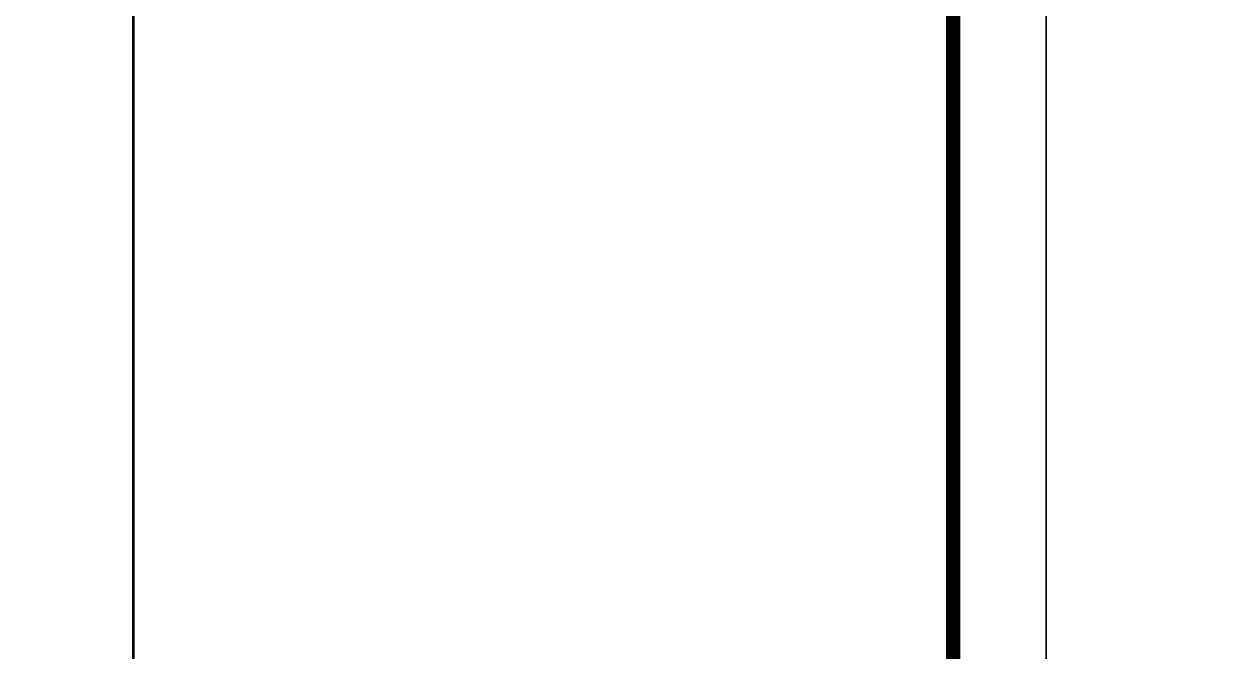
# Model space of a CAD drawing. Extents: x -737978 to 768813, y -372247 to 1140308.
# Drawn here: x -110855 to -98410, y -4191 to 2372 of the extents above; entities that cross this region are included whole.
import ezdxf

# ---------------------------------------------------------------- set-up
doc = ezdxf.new("R2010")
doc.units = 0
doc.header["$LTSCALE"] = 10
doc.header["$MEASUREMENT"] = 0
doc.layers.get('0').update_dxf_attribs({"linetype": 'CONTINUOUS'})
doc.layers.add('PUB_TITLE', color=4, linetype='CONTINUOUS')

# ---------------------------------------------------------------- blocks, each defined once
blk = doc.blocks.new('TQ1')
at = {"layer": 'PUB_TITLE', "const_width": 20}
blk.add_lwpolyline([(-49854.8, -378413.9), (-49854.8, -418454.8)], dxfattribs=at)

msp = doc.modelspace()

# ---------------------------------------------------------------- linework, layer by layer
at = {"layer": 'PUB_TITLE'}
msp.add_lwpolyline([(-184257.6, -43902.5), (-100157.6, -43902.5), (-100157.6, 15497.5), (-184257.6, 15497.5)], close=True, dxfattribs=at)
at = {"layer": 'PUB_TITLE', "color": 4}
msp.add_lwpolyline([(-100157.6, -43902.5), (-16057.6, -43902.5), (-16057.6, 15497.5), (-100157.6, 15497.5)], close=True, dxfattribs=at)
at = {"layer": 'PUB_TITLE', "const_width": 100}
for points in [[(-181757.6, -42902.5), (-101157.6, -42902.5), (-101157.6, 14497.5), (-181757.6, 14497.5)], [(-181707.6, -42902.5), (-101107.6, -42902.5), (-101107.6, 14497.5), (-181707.6, 14497.5)]]:
    msp.add_lwpolyline(points, close=True, dxfattribs=at)

# ---------------------------------------------------------------- block references
at = {"xscale": 1.433507481003284, "yscale": 1.433507481003284, "zscale": 1.433507481003284}
msp.add_blockref('TQ1', (-38241.5, 556956.1), dxfattribs=at)

doc.saveas('drawing.dxf')
